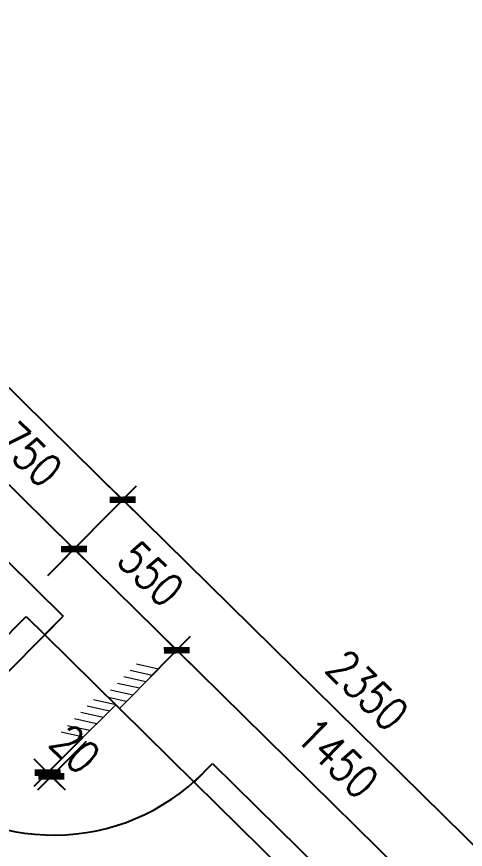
# Model space of a CAD drawing. Extents: x -357449 to -117302, y 127569 to 244935.
# Drawn here: x -246828 to -243408, y 231996 to 238350 of the extents above; entities that cross this region are included whole.
import ezdxf

# ---------------------------------------------------------------- set-up
doc = ezdxf.new("R2010")
doc.units = 0
doc.header["$MEASUREMENT"] = 0
doc.layers.get('0').update_dxf_attribs({"linetype": 'CONTINUOUS'})
doc.layers.get('DEFPOINTS').update_dxf_attribs({"linetype": 'CONTINUOUS'})
doc.layers.add('AXIS', color=3, linetype='CONTINUOUS', lineweight=9)
for name, color, linetype in [('COLUMN', 4, 'CONTINUOUS'), ('WALL', 1, 'CONTINUOUS'), ('WINDOWS', 4, 'CONTINUOUS')]:
    doc.layers.add(name, color=color, linetype=linetype)
doc.styles.add('DIM_FONT', font='SIMPLEX.shx', dxfattribs={"width": 0.8})
doc.dimstyles.get("Standard").update_dxf_attribs({"dimtxt": 375, "dimasz": 1, "dimexe": 150, "dimexo": 0, "dimgap": 200, "dimtad": 1, "dimdec": 0, "dimzin": 0, "dimdsep": 46, "dimtxsty": 'DIM_FONT', "dimblk1": '_DIMX', "dimblk2": '_DIMX', "dimsah": 1, "dimcen": 200, "dimclrd": 256, "dimclre": 256, "dimclrt": 4, "dimadec": 0, "dimazin": 0, "dimtfac": 1, "dimtdec": 0, "dimtix": 1, "dimtmove": 2, "dimatfit": 3, "dimldrblk": '_DIMX', "dimfxl": 0, "dimtolj": 1, "dimtzin": 0, "dimarcsym": 0})

# ---------------------------------------------------------------- blocks, each defined once
blk = doc.blocks.new('_DIMX')
blk.add_line((-150, 0), (150, 0))
at = {"const_width": 50}
blk.add_lwpolyline([(-70, -70), (70, 70)], dxfattribs=at)
blk = doc.blocks.new('*D464')
at = {"linetype": 'ByBlock'}
for p, q in [((-249391.1, 143550.4), (-249085.7, 143860.4)), ((-247126, 141718.6), (-249190.3, 143752.8)), ((-247325.4, 141514.8), (-247020, 141824.7))]:
    blk.add_line(p, q, dxfattribs=at)
at = {"layer": 'DEFPOINTS', "color": 0, "linetype": 'ByBlock'}
for p in [(-249191, 143753.5), (-249391.1, 143550.4), (-247325.4, 141514.8)]:
    blk.add_point(p, dxfattribs=at)
at = {"linetype": 'ByBlock'}
for p, rotation in [((-249191, 143753.5), 135.4212849041251), ((-247125.3, 141717.9), 315.4212849041252)]:
    blk.add_blockref('_DIMX', p, dxfattribs=dict(at, rotation=rotation))
at = {"color": 4, "linetype": 'ByBlock', "insert": (-247965.1, 142931.6), "char_height": 250, "attachment_point": 5, "rotation": 315.42128, "style": 'DIM_FONT'}
blk.add_mtext('\\A1;1450', dxfattribs=at)
blk = doc.blocks.new('*D459')
at = {"linetype": 'ByBlock'}
for p, q in [((-276618.6, 144322.4), (-275942.7, 145008.3)), ((-276047.2, 144900.7), (-272700.9, 141603.3)), ((-273270.8, 141023.5), (-272594.9, 141709.4))]:
    blk.add_line(p, q, dxfattribs=at)
at = {"layer": 'DEFPOINTS', "color": 0, "linetype": 'ByBlock'}
for p in [(-276618.6, 144322.4), (-272700.2, 141602.6), (-273270.8, 141023.5)]:
    blk.add_point(p, dxfattribs=at)
at = {"linetype": 'ByBlock'}
for p, rotation in [((-276048, 144901.4), 135.4212849043385), ((-272700.2, 141602.6), 315.4212849043385)]:
    blk.add_blockref('_DIMX', p, dxfattribs=dict(at, rotation=rotation))
at = {"color": 4, "linetype": 'ByBlock', "insert": (-274181.1, 143447.9), "char_height": 250, "attachment_point": 5, "rotation": 315.42128, "style": 'DIM_FONT'}
blk.add_mtext('\\A1;2350', dxfattribs=at)
blk = doc.blocks.new('*D470')
at = {"linetype": 'ByBlock'}
for p, q in [((-276353.8, 143084.6), (-276725.2, 142713.2)), ((-276325.5, 143056.3), (-276696.9, 142684.9)), ((-276619.8, 142820), (-276620.5, 142820.7)), ((-276619.1, 142819.3), (-276590.8, 142791)), ((-276590.1, 142790.3), (-276589.4, 142789.6))]:
    blk.add_line(p, q, dxfattribs=at)
at = {"layer": 'DEFPOINTS', "color": 0, "linetype": 'ByBlock'}
for p in [(-276353.8, 143084.6), (-276325.5, 143056.3), (-276590.8, 142791)]:
    blk.add_point(p, dxfattribs=at)
at = {"linetype": 'ByBlock'}
for p, rotation in [((-276619.1, 142819.3), 314.9999999999999), ((-276590.8, 142791), 134.9999999999999)]:
    blk.add_blockref('_DIMX', p, dxfattribs=dict(at, rotation=rotation))
at = {"color": 4, "linetype": 'ByBlock', "insert": (-276410.5, 142999.6), "char_height": 250, "attachment_point": 5, "rotation": 315, "style": 'DIM_FONT'}
blk.add_mtext('\\A1;20', dxfattribs=at)
blk = doc.blocks.new('*D463')
at = {"linetype": 'ByBlock'}
for p, q in [((-250174.5, 144322.4), (-249869.1, 144632.3)), ((-249973.7, 144524.7), (-249191.7, 143754.2)), ((-249391.1, 143550.4), (-249085.7, 143860.4))]:
    blk.add_line(p, q, dxfattribs=at)
at = {"layer": 'DEFPOINTS', "color": 0, "linetype": 'ByBlock'}
for p in [(-250174.5, 144322.4), (-249191, 143753.5), (-249391.1, 143550.4)]:
    blk.add_point(p, dxfattribs=at)
at = {"linetype": 'ByBlock'}
for p, rotation in [((-249974.4, 144525.4), 135.4212849044625), ((-249191, 143753.5), 315.4212849044625)]:
    blk.add_blockref('_DIMX', p, dxfattribs=dict(at, rotation=rotation))
at = {"color": 4, "linetype": 'ByBlock', "insert": (-249389.7, 144335.4), "char_height": 250, "attachment_point": 5, "rotation": 315.42128, "style": 'DIM_FONT'}
blk.add_mtext('\\A1;550', dxfattribs=at)
blk = doc.blocks.new('*D461')
at = {"linetype": 'ByBlock'}
for p, q in [((-251242.9, 145375.2), (-250937.5, 145685.1)), ((-249975.1, 144526.1), (-251042.1, 145577.6)), ((-250174.5, 144322.4), (-249869.1, 144632.3))]:
    blk.add_line(p, q, dxfattribs=at)
at = {"layer": 'DEFPOINTS', "color": 0, "linetype": 'ByBlock'}
for p in [(-251042.8, 145578.3), (-251242.9, 145375.2), (-250174.5, 144322.4)]:
    blk.add_point(p, dxfattribs=at)
at = {"linetype": 'ByBlock'}
for p, rotation in [((-251042.8, 145578.3), 135.42128490417), ((-249974.4, 144525.4), 315.42128490417)]:
    blk.add_blockref('_DIMX', p, dxfattribs=dict(at, rotation=rotation))
at = {"color": 4, "linetype": 'ByBlock', "insert": (-250315.6, 145247.7), "char_height": 250, "attachment_point": 5, "rotation": 315.42128, "style": 'DIM_FONT'}
blk.add_mtext('\\A1;750', dxfattribs=at)
blk = doc.blocks.new('*D460')
at = {"linetype": 'ByBlock'}
for p, q in [((-280251.2, 147902), (-279575.3, 148587.9)), ((-279679.9, 148480.4), (-276048.7, 144902.1)), ((-276618.6, 144322.4), (-275942.7, 145008.3))]:
    blk.add_line(p, q, dxfattribs=at)
at = {"layer": 'DEFPOINTS', "color": 0, "linetype": 'ByBlock'}
for p in [(-280251.2, 147902), (-276048, 144901.4), (-276618.6, 144322.4)]:
    blk.add_point(p, dxfattribs=at)
at = {"linetype": 'ByBlock'}
for p, rotation in [((-279680.6, 148481.1), 135.4212849041678), ((-276048, 144901.4), 315.4212849041678)]:
    blk.add_blockref('_DIMX', p, dxfattribs=dict(at, rotation=rotation))
at = {"color": 4, "linetype": 'ByBlock', "insert": (-277671.3, 146887.1), "char_height": 250, "attachment_point": 5, "rotation": 315.42128, "style": 'DIM_FONT'}
blk.add_mtext('\\A1;2550', dxfattribs=at)

msp = doc.modelspace()

# ---------------------------------------------------------------- linework, layer by layer
at = {"layer": 'AXIS'}
for p, q in [((-245745.56, 233370.28), (-245914.64, 233408.34)), ((-245745.56, 233370.28), (-246044.46, 233071.37)), ((-245794.11, 233321.73), (-245963.19, 233359.79)), ((-245891.2, 233224.63), (-246060.29, 233262.69)), ((-245842.66, 233273.18), (-246011.74, 233311.24)), ((-245943.56, 233172.27), (-246112.64, 233210.34)), ((-246072.75, 233099.65), (-246241.83, 233137.72)), ((-245992.11, 233123.72), (-246127.24, 233154.14)), ((-246072.75, 233099.65), (-246371.66, 232800.74)), ((-246121.3, 233051.1), (-246290.38, 233089.17)), ((-246169.85, 233002.55), (-246338.93, 233040.62)), ((-246270.75, 232901.65), (-246439.84, 232939.71)), ((-246218.4, 232954), (-246387.48, 232992.07)), ((-246319.3, 232853.1), (-246488.38, 232891.16))]:
    msp.add_line(p, q, dxfattribs=at)
at = {"layer": 'COLUMN'}
for p, q in [((-246544.11, 233704.11), (-247667.13, 232564.45)), ((-246614.29, 233632.88), (-245474.64, 232509.86))]:
    msp.add_line(p, q, dxfattribs=at)
msp.add_arc((-246544.11, 233704.11), 1600, 225.421285, 315.421285, dxfattribs=at)
at = {"layer": 'WALL'}
for p, q in [((-246901.29, 234196.47), (-246473.92, 233775.34)), ((-249915.25, 230567.97), (-246756.75, 233773.26)), ((-246756.75, 233773.26), (-246614.29, 233632.88)), ((-246614.29, 233632.88), (-246473.92, 233775.34)), ((-245474.64, 232509.86), (-245334.26, 232652.31)), ((-245334.26, 232652.31), (-243482.31, 230827.4)), ((-245474.64, 232509.86), (-243622.69, 230684.95))]:
    msp.add_line(p, q, dxfattribs=at)

# ---------------------------------------------------------------- dimensions: what is measured, and where the dimension line sits
at = {"layer": 'WINDOWS'}
for p1, p2, distance, picture, middle, set_off in [((-250223.26, 237663.98), (-246590.6, 234084.35), 812.95, '*D460', (-247643.31, 236649.09), (30027.96, 89761.97)), ((-246590.6, 234084.35), (-247659.03, 235137.18), -285.09, '*D461', (-246731.69, 235009.71), (3583.91, 89761.97)), ((-246590.6, 234084.35), (-243242.85, 230785.47), 812.95, '*D459', (-244153.1, 233209.84), (30027.96, 89761.97)), ((-246590.6, 234084.35), (-245807.22, 233312.41), 285.09, '*D463', (-245805.79, 234097.32), (3583.91, 89761.97)), ((-243741.45, 231276.79), (-245807.22, 233312.41), -285.09, '*D464', (-244381.22, 232693.55), (3583.91, 89761.97))]:
    dim = msp.add_aligned_dim(p1=p1, p2=p2, distance=distance, dimstyle='Standard', override={"dimtxt": 250, "dimgap": 150, "dimlfac": 0.5, "dimblk": '_DIMX'}, dxfattribs=at)
    dim.commit()
    dim.dimension.update_dxf_attribs({"geometry": picture, "text_midpoint": middle, "insert": set_off})
dim = msp.add_linear_dim(base=(-246562.87, 232552.96), p1=(-246325.82, 232846.58), p2=(-246297.54, 232818.29), angle=135, dimstyle='Standard', override={"dimtxt": 250, "dimgap": 150, "dimlfac": 0.5, "dimblk": '_DIMX'}, dxfattribs=at)
dim.commit()
dim.dimension.update_dxf_attribs({"geometry": '*D470', "text_midpoint": (-246382.56, 232761.55), "insert": (30027.96, 89761.97)})

doc.saveas('drawing.dxf')
